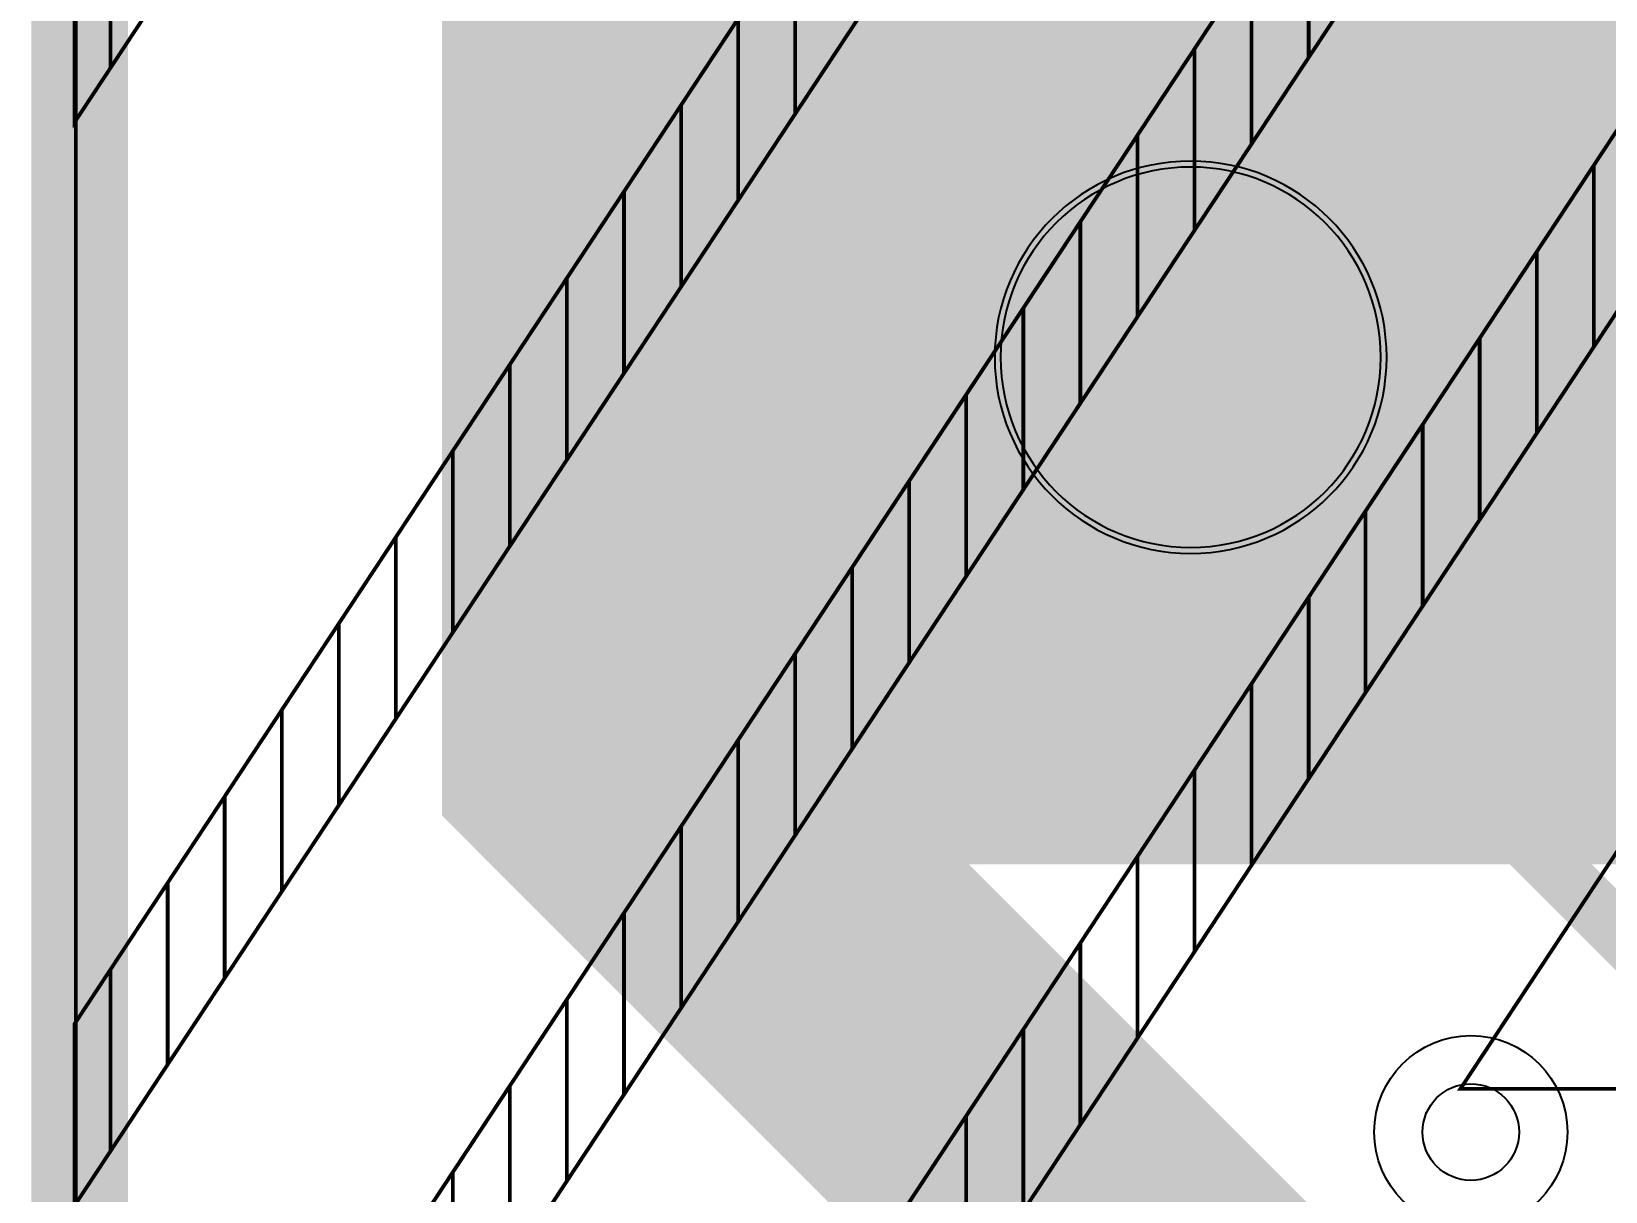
# Model space of a CAD drawing. Extents: x -57 to 2380, y -38 to 1737.
# Drawn here: x -5 to 157.9, y 338.9 to 458.9 of the extents above; entities that cross this region are included whole.
import ezdxf

# ---------------------------------------------------------------- set-up
doc = ezdxf.new("R2010")
doc.units = 9
for name, color, linetype, true_color in [('BoardOutline', 7, 'Continuous', 0xff00ff), ('BottomLayer', 7, 'Continuous', 0x0000ff), ('BottomSolderMaskLayer', 7, 'Continuous', 0xaa00ff), ('Document', 7, 'Continuous', 0xffffff), ('Hole', 7, 'Continuous', 0x222222), ('Multi-Layer', 7, 'Continuous', 0xc0c0c0), ('TopSilkLayer', 7, 'Continuous', 0xffff00), ('TopSolderMaskLayer', 7, 'Continuous', 0x800080)]:
    doc.layers.add(name, color=color, linetype=linetype, true_color=true_color)

msp = doc.modelspace()

# ---------------------------------------------------------------- hatches: boundary and pattern name
at = {"layer": 'BottomSolderMaskLayer'}
msp.add_hatch(color=256, dxfattribs=at).paths.add_polyline_path([(81.5, 391.7), (81.5, 458.7), (148.5, 458.7), (148.5, 391.7)])
at = {"layer": 'Document'}
msp.add_hatch(color=256, dxfattribs=at).paths.add_polyline_path([(765, 375.2), (765, 475.2), (65, 475.2), (65, 375.2)])
at = {"layer": 'Multi-Layer'}
msp.add_hatch(color=256, dxfattribs=at).paths.add_polyline_path([(82.5, 392.7), (82.5, 457.7), (147.5, 457.7), (147.5, 392.7)])
at = {"layer": 'TopSolderMaskLayer'}
msp.add_hatch(color=256, dxfattribs=at).paths.add_polyline_path([(81.5, 391.7), (81.5, 458.7), (148.5, 458.7), (148.5, 391.7)])

# ---------------------------------------------------------------- linework, layer by layer
at = {"layer": 'BoardOutline', "const_width": 10}
msp.add_lwpolyline([(0, 1555.11), (0, 118.11)], dxfattribs=at)
at = {"layer": 'BottomLayer'}
for points, const_width in [([(1900, 215), (1860, 215), (1760, 115), (325, 115), (55, 385), (55, 725), (30, 750), (30, 1290), (160, 1420), (434.96, 1420), (490, 1475.04), (490, 1604.96)], 35), ([(85, 791.61), (125, 751.61), (125, 610), (160, 575), (160, 390), (185, 365), (215, 365), (360, 220), (830, 220), (1000, 390), (1845, 390), (1923, 468), (1923, 828), (2040, 945)], 6), ([(1259.84, 346.46), (1168.38, 255), (890, 255), (840, 205), (355, 205), (210, 350), (175, 350), (115, 410), (115, 425.2), (115, 536.61)], 6)]:
    msp.add_lwpolyline(points, dxfattribs=dict(at, const_width=const_width))
at = {"layer": 'BottomSolderMaskLayer'}
for points in [[(94.71, 425.21), (94.71, 425.19)], [(135.29, 425.21), (135.29, 425.19)]]:
    msp.add_lwpolyline(points, close=True, dxfattribs=at)
for centre, start, end in [((115, 425.21), 360, 180), ((115, 425.19), 180, 360)]:
    msp.add_arc(centre, 20.29, start, end, dxfattribs=at)
at = {"layer": 'Document', "const_width": 0.39}
for points in [[(-0.4, 1673.17), (2283.06, 1673.17), (2283.06, 836.56), (2283.06, -0.05), (-0.4, -0.05), (-0.4, 836.56), (-0.4, 1673.17)], [(401.89, 1309.51), (593.49, 1019.54), (782.99, 1309.51), (1045.88, 1309.51), (727.92, 830.6), (1045.63, 349.48), (786.61, 349.48), (593.91, 641.68), (403.25, 349.48), (142.92, 349.48), (460.55, 830.49), (139.94, 1309.51), (401.89, 1309.51)]]:
    msp.add_lwpolyline(points, close=True, dxfattribs=at)
for points in [[(5.07, 1381.71), (374.19, 830.22), (9.05, 277.28)], [(-0.54, 281.55), (361.76, 830.18), (-0.54, 1371.48)], [(82.19, 1340.42), (423.6, 830.38), (85.61, 318.57)], [(250.62, 829.85), (56.34, 535.65), (50.43, 526.71), (44.53, 517.77), (38.62, 508.82), (20.91, 481.99), (15, 473.05), (-0.54, 449.51), (-0.54, 468.3), (203.98, 778.02)], [(257.13, 597.09), (245.32, 579.2), (227.6, 552.37), (209.88, 525.55), (192.17, 498.72), (97.68, 355.64), (79.96, 328.82), (66.36, 308.21), (411.16, 830.34)], [(168.54, 593.46), (150.83, 566.63), (144.92, 557.69), (127.21, 530.86), (109.49, 504.03), (91.77, 477.2), (79.96, 459.32), (62.25, 432.49), (44.53, 405.66), (26.81, 378.83), (9.1, 352), (-0.54, 337.4), (-0.54, 356.2), (26.81, 397.63), (38.62, 415.51), (91.77, 496), (103.58, 513.89), (115.4, 531.77), (127.21, 549.66), (156.73, 594.37)], [(162.64, 528.66), (144.92, 501.83), (133.11, 483.95), (127.21, 475), (109.49, 448.17), (91.77, 421.35), (74.06, 394.52), (38.62, 340.86), (-0.54, 281.55)], [(38.62, 322.07), (50.43, 339.95), (68.15, 366.78), (79.96, 384.67), (91.77, 402.55), (103.58, 420.44), (121.3, 447.26), (133.11, 465.15), (144.92, 483.04), (156.73, 500.92), (174.45, 527.75)], [(127.21, 456.21), (127.21, 475)], [(3.19, 455.17), (3.19, 473.96)], [(74.06, 450.37), (74.06, 469.17)], [(121.3, 447.26), (121.3, 466.06)], [(68.15, 441.43), (68.15, 460.23)], [(115.4, 438.32), (115.4, 457.12)], [(162.64, 318.57), (156.73, 318.57), (150.83, 318.57), (144.92, 318.57), (139.02, 318.57), (133.11, 318.57), (127.21, 318.57), (121.3, 318.57), (115.4, 318.57), (109.49, 318.57), (103.58, 318.57), (97.68, 318.57), (91.77, 318.57), (85.87, 318.57), (85.61, 318.57), (91.77, 327.91), (97.68, 336.85), (115.4, 363.67), (121.3, 372.62), (144.92, 408.39), (150.83, 417.33), (174.45, 453.1)], [(62.25, 432.49), (62.25, 451.28)], [(109.49, 429.38), (109.49, 448.17)], [(156.73, 426.27), (156.73, 445.07)], [(56.34, 423.54), (56.34, 442.34)], [(103.58, 420.44), (103.58, 439.23)], [(150.83, 417.33), (150.83, 436.12)], [(50.43, 414.6), (50.43, 433.4)], [(97.68, 411.49), (97.68, 430.29)], [(144.92, 408.39), (144.92, 427.18)], [(44.53, 405.66), (44.53, 424.46)], [(91.77, 402.55), (91.77, 421.35)], [(139.02, 399.44), (139.02, 418.24)], [(38.62, 396.71), (38.62, 415.51)], [(85.87, 393.61), (85.87, 412.4)], [(133.11, 390.5), (133.11, 409.3)], [(32.72, 387.77), (32.72, 406.57)], [(79.96, 384.67), (79.96, 403.46)], [(127.21, 381.56), (127.21, 400.35)], [(26.81, 378.83), (26.81, 397.63)], [(74.06, 375.72), (74.06, 394.52)], [(121.3, 372.62), (121.3, 391.41)], [(20.91, 369.89), (20.91, 388.68)], [(68.15, 366.78), (68.15, 385.58)], [(115.4, 363.67), (115.4, 382.47)], [(15, 360.94), (15, 379.74)], [(62.25, 357.84), (62.25, 376.63)], [(109.49, 354.73), (109.49, 373.53)], [(9.1, 352), (9.1, 370.8)], [(56.34, 348.9), (56.34, 367.69)], [(103.58, 345.79), (103.58, 364.58)], [(3.19, 343.06), (3.19, 361.85)], [(50.43, 339.95), (50.43, 358.75)], [(97.68, 336.85), (97.68, 355.64)], [(44.53, 331.01), (44.53, 349.81)], [(91.77, 327.91), (91.77, 346.7)], [(38.62, 322.07), (38.62, 340.86)]]:
    msp.add_lwpolyline(points, dxfattribs=at)
at = {"layer": 'Hole'}
msp.add_circle((144, 345), 5, dxfattribs=at)
at = {"layer": 'Multi-Layer'}
for points in [[(95.32, 425.2), (95.32, 425.19)], [(134.68, 425.2), (134.68, 425.19)]]:
    msp.add_lwpolyline(points, close=True, dxfattribs=at)
msp.add_circle((144, 345), 10, dxfattribs=at)
for centre, start, end in [((115, 425.2), 360, 180), ((115, 425.19), 180, 360)]:
    msp.add_arc(centre, 19.68, start, end, dxfattribs=at)
at = {"layer": 'TopSilkLayer', "const_width": 5}
msp.add_lwpolyline([(65, 375.2), (65, 475.2), (765, 475.2), (765, 375.2), (65, 375.2)], close=True, dxfattribs=at)
at = {"layer": 'TopSolderMaskLayer'}
for points in [[(94.71, 425.21), (94.71, 425.19)], [(135.29, 425.21), (135.29, 425.19)]]:
    msp.add_lwpolyline(points, close=True, dxfattribs=at)
for centre, start, end in [((115, 425.21), 360, 180), ((115, 425.19), 180, 360)]:
    msp.add_arc(centre, 20.29, start, end, dxfattribs=at)

doc.saveas('drawing.dxf')
